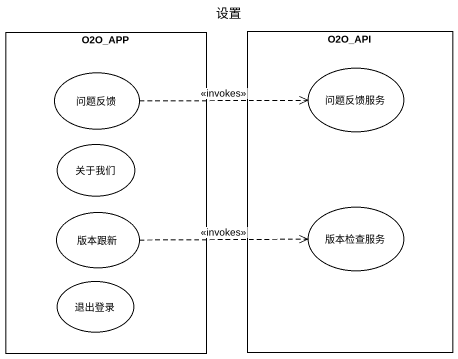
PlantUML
@startuml
title 设置
rectangle O2O_APP {
  usecase 问题反馈
  usecase 关于我们
  usecase 版本跟新
  usecase 退出登录
}
rectangle O2O_API {
  usecase 问题反馈服务
  usecase 版本检查服务
}
问题反馈 .right.> 问题反馈服务 : <<invokes>>
版本跟新 .right.> 版本检查服务 : <<invokes>>
@enduml
